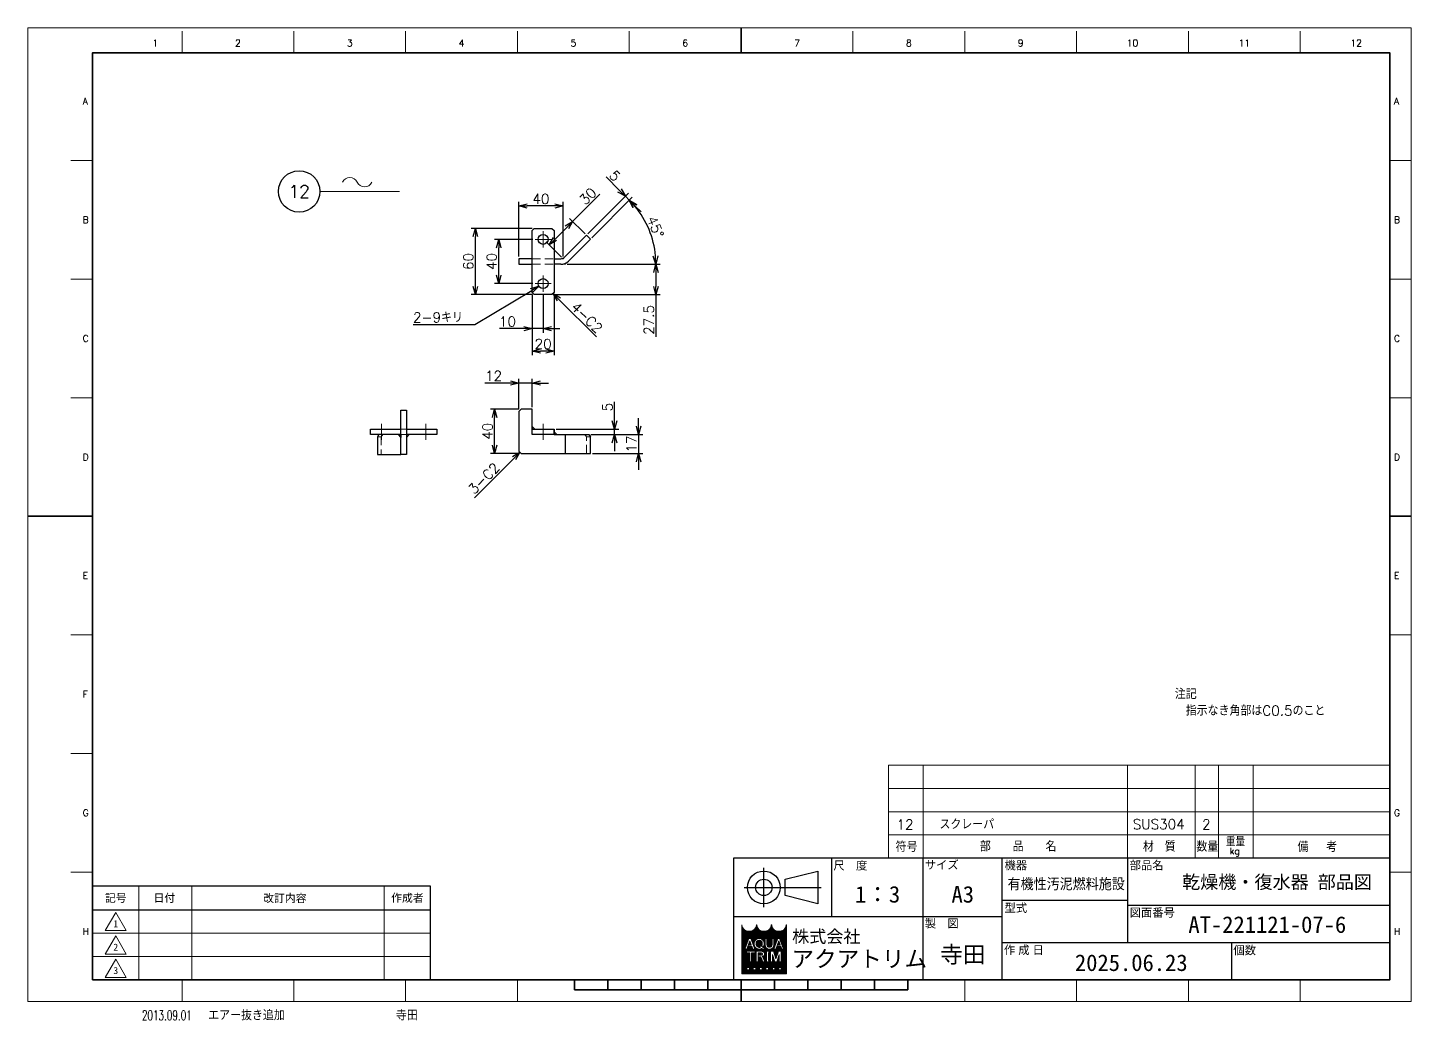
# Model space of a CAD drawing. Header units: millimetres. Extents: x 0 to 1252, y -17 to 882.
import ezdxf
from ezdxf import colors
from ezdxf.entities.mleader import LeaderData, LeaderLine
from ezdxf.enums import TextEntityAlignment as Align
from ezdxf.math import Vec2, Vec3

# ---------------------------------------------------------------- set-up
doc = ezdxf.new("R2010")
doc.units = ezdxf.units.MM
doc.header["$LTSCALE"] = 1.2
doc.header["$PDMODE"] = 99
doc.header["$PDSIZE"] = 1
doc.linetypes.add('CENTER2', pattern=[28.575, 19.05, -3.175, 3.175, -3.175])
doc.linetypes.add('HIDDEN', pattern=[9.525, 6.35, -3.175])
for name, color, linetype, lineweight in [('04_HIDDEN', 2, 'HIDDEN', 13), ('05_CENTER', 4, 'CENTER2', 13), ('07_TEXT', 3, 'Continuous', 13), ('08_DIM', 3, 'Continuous', 13), ('90_FRAME', 5, 'Continuous', 35)]:
    doc.layers.add(name, color=color, linetype=linetype, lineweight=lineweight)
doc.layers.add('91_BLANK', color=5, linetype='Continuous', lineweight=0, plot=False)
doc.styles.add('KSS_TXT', font='txt.shx', dxfattribs={"bigfont": 'extfont2.shx'})
doc.styles.add('MS_G', font='MS Gothic.ttf')
doc.styles.get("Standard").update_dxf_attribs({"font": 'txt.shx', "bigfont": 'extfont2.shx'})
doc.styles.add('表題用', font='MS PGothic.ttf')
doc.dimstyles.new('KSS_DIM', dxfattribs={"dimscale": 3, "dimtxt": 3, "dimasz": 2.5, "dimexe": 1.25, "dimexo": 0.625, "dimtad": 1, "dimdsep": 46, "dimtxsty": 'KSS_TXT', "dimblk": 'OPEN30', "dimcen": 0, "dimazin": 2, "dimtfac": 0.75, "dimtmove": 0, "dimatfit": 3, "dimldrblk": 'OPEN30', "dimfxl": 1.25, "dimtolj": 1, "dimarcsym": 0})
doc.dimstyles.new('KSS_DIM$3', dxfattribs={"dimscale": 3, "dimtxt": 3, "dimasz": 2.5, "dimexe": 1.25, "dimexo": 0.625, "dimtad": 1, "dimtih": 1, "dimtoh": 1, "dimdsep": 46, "dimtxsty": 'KSS_TXT', "dimblk": 'OPEN30', "dimcen": 0, "dimazin": 2, "dimtfac": 0.75, "dimtofl": 0, "dimtmove": 0, "dimatfit": 3, "dimldrblk": 'OPEN30', "dimfxl": 1.25, "dimtolj": 1, "dimarcsym": 0})

# ---------------------------------------------------------------- blocks, each defined once
blk = doc.blocks.new('AM_BALLOON1')
at = {"transparency": 16777216}
blk.add_circle((0, 0), 5, dxfattribs=at)
blk.add_attdef('B_NUMBER', text='', height=3, dxfattribs=at).set_placement((0, 0), align=Align.MIDDLE_CENTER)
blk = doc.blocks.new('_OPEN')
at = {"color": 0, "linetype": 'ByBlock'}
for p, q in [((-1, 0.17), (0, 0)), ((0, 0), (-1, -0.17)), ((0, 0), (-1, 0))]:
    blk.add_line(p, q, dxfattribs=at)
blk = doc.blocks.new('p1ba05')
for centre, start, end in [((-2.95, 0.29), 24.2276, 155.5758), ((0, 1.62), 204.2276, 335.5758)]:
    blk.add_arc(centre, 1.62, start, end)
blk = doc.blocks.new('_Open30')
at = {"color": 0, "linetype": 'ByBlock', "lineweight": -2}
for p, q in [((-1, 0.27), (0, 0)), ((0, 0), (-1, -0.27)), ((0, 0), (-1, 0))]:
    blk.add_line(p, q, dxfattribs=at)
blk = doc.blocks.new('*D214')
at = {"layer": '08_DIM', "color": 0, "lineweight": -2, "transparency": 16777216}
for p, q in [((457.4, 689.9), (422.7, 689.9)), ((426.4, 657.4), (426.4, 682.4)), ((457.4, 649.9), (422.7, 649.9))]:
    blk.add_line(p, q, dxfattribs=at)
at = {"layer": 'Defpoints', "color": 0, "transparency": 16777216}
for p in [(426.4, 689.9), (459.2, 689.9), (459.2, 649.9)]:
    blk.add_point(p, dxfattribs=at)
at = {"layer": '08_DIM', "color": 0, "lineweight": -2, "transparency": 16777216, "xscale": 7.5, "yscale": 7.5, "zscale": 7.5}
for p, rotation in [((426.4, 689.9), 90), ((426.4, 649.9), 270)]:
    blk.add_blockref('_Open30', p, dxfattribs=dict(at, rotation=rotation))
at = {"layer": '08_DIM', "color": 0, "transparency": 16777216, "insert": (420, 669.9), "char_height": 9, "attachment_point": 5, "rotation": 90, "style": 'KSS_TXT'}
blk.add_mtext('\\A1;40', dxfattribs=at)
blk = doc.blocks.new('*D215')
at = {"layer": '08_DIM', "color": 0, "lineweight": -2, "transparency": 16777216}
for p, q in [((456.7, 699.9), (401.6, 699.9)), ((405.3, 647.4), (405.3, 692.4)), ((456.7, 639.9), (401.6, 639.9))]:
    blk.add_line(p, q, dxfattribs=at)
at = {"layer": 'Defpoints', "color": 0, "transparency": 16777216}
for p in [(405.3, 699.9), (458.6, 699.9), (458.6, 639.9)]:
    blk.add_point(p, dxfattribs=at)
at = {"layer": '08_DIM', "color": 0, "lineweight": -2, "transparency": 16777216, "xscale": 7.5, "yscale": 7.5, "zscale": 7.5}
for p, rotation in [((405.3, 699.9), 90), ((405.3, 639.9), 270)]:
    blk.add_blockref('_Open30', p, dxfattribs=dict(at, rotation=rotation))
at = {"layer": '08_DIM', "color": 0, "transparency": 16777216, "insert": (398.9, 669.9), "char_height": 9, "attachment_point": 5, "rotation": 90, "style": 'KSS_TXT'}
blk.add_mtext('\\A1;60', dxfattribs=at)
blk = doc.blocks.new('*D216')
at = {"layer": '08_DIM', "color": 0, "lineweight": -2, "transparency": 16777216}
for p, q in [((456.6, 640), (456.6, 605.4)), ((466.6, 640.7), (466.6, 605.4)), ((449.1, 609.1), (427, 609.1)), ((466.6, 609.1), (456.6, 609.1)), ((474.1, 609.1), (481.6, 609.1))]:
    blk.add_line(p, q, dxfattribs=at)
at = {"layer": 'Defpoints', "color": 0, "transparency": 16777216}
for p in [(456.6, 641.9), (466.6, 642.6), (456.6, 609.1)]:
    blk.add_point(p, dxfattribs=at)
at = {"layer": '08_DIM', "color": 0, "lineweight": -2, "transparency": 16777216, "xscale": 7.5, "yscale": 7.5, "zscale": 7.5}
blk.add_blockref('_Open30', (456.6, 609.1), dxfattribs=at)
at = {"layer": '08_DIM', "color": 0, "lineweight": -2, "transparency": 16777216, "xscale": 7.5, "yscale": 7.5, "zscale": 7.5, "rotation": 180}
blk.add_blockref('_Open30', (466.6, 609.1), dxfattribs=at)
at = {"layer": '08_DIM', "color": 0, "transparency": 16777216, "insert": (434.3, 615.5), "char_height": 9, "attachment_point": 5, "style": 'KSS_TXT'}
blk.add_mtext('\\A1;10', dxfattribs=at)
blk = doc.blocks.new('*D217')
at = {"layer": '08_DIM', "color": 0, "lineweight": -2, "transparency": 16777216}
for p, q in [((456.6, 640), (456.6, 585.1)), ((476.6, 640), (476.6, 585.1)), ((469.1, 588.8), (464.1, 588.8))]:
    blk.add_line(p, q, dxfattribs=at)
at = {"layer": 'Defpoints', "color": 0, "transparency": 16777216}
for p in [(456.6, 641.9), (476.6, 641.9), (456.6, 588.8)]:
    blk.add_point(p, dxfattribs=at)
at = {"layer": '08_DIM', "color": 0, "lineweight": -2, "transparency": 16777216, "xscale": 7.5, "yscale": 7.5, "zscale": 7.5, "rotation": 180}
blk.add_blockref('_Open30', (456.6, 588.8), dxfattribs=at)
at = {"layer": '08_DIM', "color": 0, "lineweight": -2, "transparency": 16777216, "xscale": 7.5, "yscale": 7.5, "zscale": 7.5}
blk.add_blockref('_Open30', (476.6, 588.8), dxfattribs=at)
at = {"layer": '08_DIM', "color": 0, "transparency": 16777216, "insert": (466.6, 595.2), "char_height": 9, "attachment_point": 5, "style": 'KSS_TXT'}
blk.add_mtext('\\A1;20', dxfattribs=at)
blk = doc.blocks.new('*D218')
at = {"layer": '08_DIM', "color": 0, "lineweight": -2, "transparency": 16777216}
for p, q in [((444.6, 536.1), (444.6, 563.7)), ((456.6, 538.1), (456.6, 563.7)), ((437.1, 559.9), (413.8, 559.9)), ((456.6, 559.9), (444.6, 559.9)), ((464.1, 559.9), (471.6, 559.9))]:
    blk.add_line(p, q, dxfattribs=at)
at = {"layer": 'Defpoints', "color": 0, "transparency": 16777216}
for p in [(444.6, 559.9), (444.6, 534.2), (456.6, 536.2)]:
    blk.add_point(p, dxfattribs=at)
at = {"layer": '08_DIM', "color": 0, "lineweight": -2, "transparency": 16777216, "xscale": 7.5, "yscale": 7.5, "zscale": 7.5}
blk.add_blockref('_Open30', (444.6, 559.9), dxfattribs=at)
at = {"layer": '08_DIM', "color": 0, "lineweight": -2, "transparency": 16777216, "xscale": 7.5, "yscale": 7.5, "zscale": 7.5, "rotation": 180}
blk.add_blockref('_Open30', (456.6, 559.9), dxfattribs=at)
at = {"layer": '08_DIM', "color": 0, "transparency": 16777216, "insert": (421.7, 566.3), "char_height": 9, "attachment_point": 5, "style": 'KSS_TXT'}
blk.add_mtext('\\A1;12', dxfattribs=at)
blk = doc.blocks.new('*D219')
at = {"layer": '08_DIM', "color": 0, "lineweight": -2, "transparency": 16777216}
for p, q in [((444.7, 536.2), (419, 536.2)), ((422.7, 503.7), (422.7, 528.7)), ((444.7, 496.2), (419, 496.2))]:
    blk.add_line(p, q, dxfattribs=at)
at = {"layer": 'Defpoints', "color": 0, "transparency": 16777216}
for p in [(422.7, 536.2), (446.6, 536.2), (446.6, 496.2)]:
    blk.add_point(p, dxfattribs=at)
at = {"layer": '08_DIM', "color": 0, "lineweight": -2, "transparency": 16777216, "xscale": 7.5, "yscale": 7.5, "zscale": 7.5}
for p, rotation in [((422.7, 536.2), 90), ((422.7, 496.2), 270)]:
    blk.add_blockref('_Open30', p, dxfattribs=dict(at, rotation=rotation))
at = {"layer": '08_DIM', "color": 0, "transparency": 16777216, "insert": (416.3, 516.2), "char_height": 9, "attachment_point": 5, "rotation": 90, "style": 'KSS_TXT'}
blk.add_mtext('\\A1;40', dxfattribs=at)
blk = doc.blocks.new('*D220')
at = {"layer": '08_DIM', "color": 0, "lineweight": -2, "transparency": 16777216}
for p, q in [((531.2, 525.7), (531.2, 542.9)), ((478.5, 518.2), (535, 518.2)), ((531.2, 513.2), (531.2, 518.2)), ((509.8, 513.2), (535, 513.2)), ((531.2, 505.7), (531.2, 498.2))]:
    blk.add_line(p, q, dxfattribs=at)
at = {"layer": 'Defpoints', "color": 0, "transparency": 16777216}
for p in [(476.6, 518.2), (531.2, 518.2), (507.9, 513.2)]:
    blk.add_point(p, dxfattribs=at)
at = {"layer": '08_DIM', "color": 0, "lineweight": -2, "transparency": 16777216, "xscale": 7.5, "yscale": 7.5, "zscale": 7.5}
for p, rotation in [((531.2, 518.2), 270), ((531.2, 513.2), 90)]:
    blk.add_blockref('_Open30', p, dxfattribs=dict(at, rotation=rotation))
at = {"layer": '08_DIM', "color": 0, "transparency": 16777216, "insert": (524.9, 538.1), "char_height": 9, "attachment_point": 5, "rotation": 90, "style": 'KSS_TXT'}
blk.add_mtext('\\A1;5', dxfattribs=at)
blk = doc.blocks.new('*D221')
at = {"layer": '08_DIM', "color": 0, "lineweight": -2, "transparency": 16777216}
for p, q in [((553, 520.7), (553, 528.2)), ((509.8, 513.2), (556.7, 513.2)), ((553, 513.2), (553, 496.2)), ((511.2, 496.2), (556.7, 496.2)), ((553, 488.7), (553, 481.2))]:
    blk.add_line(p, q, dxfattribs=at)
at = {"layer": 'Defpoints', "color": 0, "transparency": 16777216}
for p in [(507.9, 513.2), (509.3, 496.2), (553, 496.2)]:
    blk.add_point(p, dxfattribs=at)
at = {"layer": '08_DIM', "color": 0, "lineweight": -2, "transparency": 16777216, "xscale": 7.5, "yscale": 7.5, "zscale": 7.5}
for p, rotation in [((553, 513.2), 270), ((553, 496.2), 90)]:
    blk.add_blockref('_Open30', p, dxfattribs=dict(at, rotation=rotation))
at = {"layer": '08_DIM', "color": 0, "transparency": 16777216, "insert": (546.6, 504.7), "char_height": 9, "attachment_point": 5, "rotation": 90, "style": 'KSS_TXT'}
blk.add_mtext('\\A1;17', dxfattribs=at)
blk = doc.blocks.new('*D222')
at = {"layer": '08_DIM', "color": 0, "lineweight": -2, "transparency": 16777216}
for p, q in [((510.7, 691.4), (547.3, 728)), ((488.5, 667.4), (572.4, 667.4))]:
    blk.add_line(p, q, dxfattribs=at)
blk.add_arc((486.7, 667.4), 82, 5.2424, 39.7576, dxfattribs=at)
at = {"layer": 'Defpoints', "color": 0, "transparency": 16777216}
for p in [(509.3, 690.1), (565.9, 688.6), (482.5, 667.4), (486.7, 667.4), (489.6, 670.3)]:
    blk.add_point(p, dxfattribs=at)
at = {"layer": '08_DIM', "color": 0, "lineweight": -2, "transparency": 16777216, "xscale": 7.5, "yscale": 7.5, "zscale": 7.5}
for p, rotation in [((544.6, 725.4), 132.3788247890091), ((568.7, 667.4), 272.6211752109803)]:
    blk.add_blockref('_Open30', p, dxfattribs=dict(at, rotation=rotation))
at = {"layer": '08_DIM', "color": 0, "transparency": 16777216, "insert": (568.3, 701.2), "char_height": 9, "attachment_point": 5, "rotation": 292.5, "style": 'KSS_TXT'}
blk.add_mtext('\\A1;45%%d', dxfattribs=at)
blk = doc.blocks.new('*D223')
at = {"layer": '08_DIM', "color": 0, "lineweight": -2, "transparency": 16777216}
for p, q in [((535.8, 734.2), (523.6, 746.4)), ((507.1, 694.9), (543.8, 731.6)), ((510.7, 691.4), (547.3, 728)), ((544.6, 725.4), (541.1, 728.9)), ((549.9, 720.1), (555.2, 714.8))]:
    blk.add_line(p, q, dxfattribs=at)
at = {"layer": 'Defpoints', "color": 0, "transparency": 16777216}
for p in [(541.1, 728.9), (505.8, 693.6), (509.3, 690.1)]:
    blk.add_point(p, dxfattribs=at)
at = {"layer": '08_DIM', "color": 0, "lineweight": -2, "transparency": 16777216, "xscale": 7.5, "yscale": 7.5, "zscale": 7.5}
for p, rotation in [((541.1, 728.9), 315.0000000000322), ((544.6, 725.4), 135.0000000000322)]:
    blk.add_blockref('_Open30', p, dxfattribs=dict(at, rotation=rotation))
at = {"layer": '08_DIM', "color": 0, "transparency": 16777216, "insert": (531.6, 747.5), "char_height": 9, "attachment_point": 5, "rotation": 315, "style": 'KSS_TXT'}
blk.add_mtext('\\A1;5', dxfattribs=at)
blk = doc.blocks.new('*D224')
at = {"layer": '08_DIM', "color": 0, "lineweight": -2, "transparency": 16777216}
for p, q in [((488.5, 667.4), (572.4, 667.4)), ((568.7, 659.9), (568.7, 647.4)), ((476.5, 639.9), (572.4, 639.9)), ((568.7, 639.9), (568.7, 601.7))]:
    blk.add_line(p, q, dxfattribs=at)
at = {"layer": 'Defpoints', "color": 0, "transparency": 16777216}
for p in [(486.7, 667.4), (474.6, 639.9), (568.7, 639.9)]:
    blk.add_point(p, dxfattribs=at)
at = {"layer": '08_DIM', "color": 0, "lineweight": -2, "transparency": 16777216, "xscale": 7.5, "yscale": 7.5, "zscale": 7.5}
for p, rotation in [((568.7, 667.4), 90), ((568.7, 639.9), 270)]:
    blk.add_blockref('_Open30', p, dxfattribs=dict(at, rotation=rotation))
at = {"layer": '08_DIM', "color": 0, "transparency": 16777216, "insert": (562.3, 617), "char_height": 9, "attachment_point": 5, "rotation": 90, "style": 'KSS_TXT'}
blk.add_mtext('\\A1;27.5', dxfattribs=at)
blk = doc.blocks.new('*D225')
at = {"layer": '08_DIM', "color": 0, "lineweight": -2, "transparency": 16777216}
for p, q in [((404.7, 612.9), (456.3, 643.7)), ((349, 612.9), (404.7, 612.9))]:
    blk.add_line(p, q, dxfattribs=at)
at = {"layer": 'Defpoints', "color": 0, "transparency": 16777216}
for p in [(470.5, 652.2), (462.7, 647.6)]:
    blk.add_point(p, dxfattribs=at)
at = {"layer": '08_DIM', "color": 0, "lineweight": -2, "transparency": 16777216, "xscale": 7.5, "yscale": 7.5, "zscale": 7.5, "rotation": 30.87303870471708}
blk.add_blockref('_Open30', (462.7, 647.6), dxfattribs=at)
at = {"layer": '08_DIM', "color": 0, "transparency": 16777216, "insert": (371.4, 619.3), "char_height": 9, "attachment_point": 5, "style": 'KSS_TXT'}
blk.add_mtext('\\A1;2-9キリ', dxfattribs=at)
blk = doc.blocks.new('*D226')
at = {"layer": '08_DIM', "color": 0, "lineweight": -2, "transparency": 16777216}
blk.add_line((440.3, 491.9), (404.5, 456.1), dxfattribs=at)
at = {"layer": 'Defpoints', "color": 0, "transparency": 16777216}
for p in [(445.6, 497.2), (408.8, 460.4), (408.8, 460.4)]:
    blk.add_point(p, dxfattribs=at)
at = {"layer": '08_DIM', "color": 0, "lineweight": -2, "transparency": 16777216, "xscale": 7.5, "yscale": 7.5, "zscale": 7.5, "rotation": 44.99999999999991}
blk.add_blockref('_Open30', (445.6, 497.2), dxfattribs=at)
at = {"layer": '08_DIM', "color": 0, "transparency": 16777216, "insert": (413, 473.6), "char_height": 9, "attachment_point": 5, "rotation": 45, "style": 'KSS_TXT'}
blk.add_mtext('\\A1;3-C2', dxfattribs=at)
blk = doc.blocks.new('*D227')
at = {"layer": '08_DIM', "color": 0, "lineweight": -2, "transparency": 16777216}
for p, q in [((493.3, 706.1), (517.9, 730.7)), ((504.5, 694.9), (490.6, 708.8)), ((477.4, 690.2), (488, 700.8)), ((483.3, 673.7), (469.4, 687.6))]:
    blk.add_line(p, q, dxfattribs=at)
at = {"layer": 'Defpoints', "color": 0, "transparency": 16777216}
for p in [(493.3, 706.1), (505.8, 693.6), (484.6, 672.4)]:
    blk.add_point(p, dxfattribs=at)
at = {"layer": '08_DIM', "color": 0, "lineweight": -2, "transparency": 16777216, "xscale": 7.5, "yscale": 7.5, "zscale": 7.5}
for p, rotation in [((493.3, 706.1), 44.99999999998404), ((472.1, 684.9), 224.999999999984)]:
    blk.add_blockref('_Open30', p, dxfattribs=dict(at, rotation=rotation))
at = {"layer": '08_DIM', "color": 0, "transparency": 16777216, "insert": (507.1, 729), "char_height": 9, "attachment_point": 5, "rotation": 45, "style": 'KSS_TXT'}
blk.add_mtext('\\A1;30', dxfattribs=at)
blk = doc.blocks.new('*D229')
at = {"layer": '08_DIM', "color": 0, "lineweight": -2, "transparency": 16777216}
blk.add_line((480.9, 635.6), (514.8, 601.7), dxfattribs=at)
at = {"layer": 'Defpoints', "color": 0, "transparency": 16777216}
for p in [(475.6, 640.9), (537.5, 579), (537.5, 579)]:
    blk.add_point(p, dxfattribs=at)
at = {"layer": '08_DIM', "color": 0, "lineweight": -2, "transparency": 16777216, "xscale": 7.5, "yscale": 7.5, "zscale": 7.5, "rotation": 134.9999999999999}
blk.add_blockref('_Open30', (475.6, 640.9), dxfattribs=at)
at = {"layer": '08_DIM', "color": 0, "transparency": 16777216, "insert": (506.3, 619.2), "char_height": 9, "attachment_point": 5, "rotation": 315, "style": 'KSS_TXT'}
blk.add_mtext('\\A1;4-C2', dxfattribs=at)
blk = doc.blocks.new('*D230')
at = {"layer": '08_DIM', "color": 0, "lineweight": -2, "transparency": 16777216}
for p, q in [((444.6, 674.3), (444.6, 723.9)), ((477.1, 720.2), (452.1, 720.2)), ((484.6, 674.3), (484.6, 723.9))]:
    blk.add_line(p, q, dxfattribs=at)
at = {"layer": 'Defpoints', "color": 0, "transparency": 16777216}
for p in [(444.6, 720.2), (444.6, 672.4), (484.6, 672.4)]:
    blk.add_point(p, dxfattribs=at)
at = {"layer": '08_DIM', "color": 0, "lineweight": -2, "transparency": 16777216, "xscale": 7.5, "yscale": 7.5, "zscale": 7.5, "rotation": 180}
blk.add_blockref('_Open30', (444.6, 720.2), dxfattribs=at)
at = {"layer": '08_DIM', "color": 0, "lineweight": -2, "transparency": 16777216, "xscale": 7.5, "yscale": 7.5, "zscale": 7.5}
blk.add_blockref('_Open30', (484.6, 720.2), dxfattribs=at)
at = {"layer": '08_DIM', "color": 0, "transparency": 16777216, "insert": (464.6, 726.6), "char_height": 9, "attachment_point": 5, "style": 'KSS_TXT'}
blk.add_mtext('\\A1;40', dxfattribs=at)

msp = doc.modelspace()

# ---------------------------------------------------------------- hatches: boundary and pattern name
at = {"layer": '90_FRAME', "lineweight": 5}
h = msp.add_hatch(dxfattribs=at)
h.set_pattern_fill('_USER', color=4, scale=0.9, angle=45, pattern_type=0)
h.set_pattern_definition([(45, (-1212.831, -19.19725), (-0.6363961, 0.6363961), [])])
edge = h.paths.add_edge_path()
edge.add_arc((686.757, 69.336), 0.192, 90, 180)
edge.add_ellipse((680.033, 69.336), major_axis=(-6.532, 0), ratio=0.88235294, start_angle=360, end_angle=540, ccw=False)
edge.add_arc((673.309, 69.336), 0.192, 3.187318, 180)
edge.add_ellipse((666.585, 69.336), major_axis=(-6.532, 0), ratio=0.88235294, start_angle=360, end_angle=540, ccw=False)
edge.add_arc((659.86, 69.336), 0.192, 3.187318, 180)
edge.add_ellipse((653.136, 69.336), major_axis=(-6.532, 0), ratio=0.88235294, start_angle=360, end_angle=540, ccw=False)
edge.add_arc((646.412, 69.336), 0.192, 3.187318, 90)
edge.add_line((646.412, 69.528), (646.412, 25.149))
edge.add_line((646.412, 25.149), (686.757, 25.149))
edge.add_line((686.757, 25.149), (686.757, 69.528))
h.paths.add_polyline_path([(652.918, 57.076), (654.511, 57.076), (658.133, 47.516), (658.133, 47.47), (656.408, 47.47), (655.507, 50.003), (651.96, 50.003), (652.48, 51.463), (654.987, 51.463), (653.714, 55.036), (651.02, 47.47), (649.295, 47.47), (649.295, 47.516)], flags=16)
edge = h.paths.add_edge_path(flags=16)
edge.add_ellipse((662.142, 52.849), major_axis=(-4.419, 0), ratio=0.95652174, start_angle=180, end_angle=360, ccw=False)
edge.add_line((666.561, 52.849), (666.561, 51.697))
edge.add_ellipse((662.142, 51.697), major_axis=(-4.419, 0), ratio=0.95652174, start_angle=142.105255, end_angle=180, ccw=False)
edge.add_line((665.629, 49.101), (664.391, 50.121))
edge.add_ellipse((662.142, 51.81), major_axis=(2.818, 0), ratio=0.99503582, start_angle=-37.042763, end_angle=0)
edge.add_line((664.96, 51.81), (664.96, 52.736))
edge.add_ellipse((662.142, 52.736), major_axis=(2.818, 0), ratio=0.99471826, start_angle=360, end_angle=540)
edge.add_line((659.324, 52.736), (659.324, 51.81))
edge.add_ellipse((662.142, 51.81), major_axis=(2.818, 0), ratio=0.99503582, start_angle=-180, end_angle=-65.757949)
edge.add_line((663.299, 49.253), (662.514, 50.017))
edge.add_line((662.514, 50.017), (663.365, 50.92))
edge.add_line((663.365, 50.92), (666.923, 47.988))
edge.add_line((666.923, 47.988), (665.812, 46.808))
edge.add_line((665.812, 46.808), (664.476, 48.108))
edge.add_ellipse((662.142, 51.697), major_axis=(-4.419, 0), ratio=0.95652174, start_angle=0, end_angle=121.883625, ccw=False)
edge.add_line((657.723, 51.697), (657.723, 52.849))
h.paths.add_polyline_path([(658.419, 45.549), (658.419, 44.204), (655.537, 44.204, 0.41421356), (655.345, 44.012), (655.345, 35.943), (653.616, 35.943), (653.616, 44.012, 0.41421356), (653.424, 44.204), (650.542, 44.204), (650.542, 45.549)], flags=16)
edge = h.paths.add_edge_path(flags=16)
edge.add_line((659.514, 45.549), (663.932, 45.549))
edge.add_ellipse((663.932, 43.022), major_axis=(-3.101, 0), ratio=0.8148203, start_angle=111.386975, end_angle=270, ccw=False)
edge.add_arc((664.408, 39.597), 1.256, 22.272952, 58.553113, ccw=False)
edge.add_line((665.57, 40.074), (667.226, 36.02))
edge.add_line((667.226, 36.02), (667.226, 35.943))
edge.add_line((667.226, 35.943), (665.362, 35.943))
edge.add_line((665.362, 35.943), (663.9, 40.014))
edge.add_arc((663.187, 39.727), 0.768, 21.928298, 90)
edge.add_line((663.187, 40.495), (661.3, 40.495))
edge.add_line((661.3, 40.495), (661.3, 41.84))
edge.add_line((661.3, 41.84), (664.163, 41.84))
edge.add_arc((664.122, 43.022), 1.183, 271.997057, 448.002943)
edge.add_line((664.163, 44.204), (661.243, 44.204))
edge.add_line((661.243, 44.204), (661.243, 35.943))
edge.add_line((661.243, 35.943), (659.514, 35.943))
edge.add_line((659.514, 35.943), (659.514, 45.549))
h.paths.add_polyline_path([(667.449, 57.076), (669.178, 57.076), (669.178, 51.697, 0.17503056), (669.941, 49.495, 0.25714961), (673.026, 49.495, 0.17503056), (673.789, 51.697), (673.789, 57.076), (675.518, 57.076), (675.518, 51.349, -0.37939124), (671.771, 47.47), (671.195, 47.47, -0.37939124), (667.449, 51.349)], flags=16)
h.paths.add_polyline_path([(668.683, 45.549), (670.796, 45.549), (670.796, 44.204, 0.41421356), (670.604, 44.012), (670.604, 37.48, 0.41421356), (670.796, 37.288), (670.796, 35.943), (668.683, 35.943), (668.683, 37.288, 0.41421356), (668.875, 37.48), (668.875, 44.012, 0.41421356), (668.683, 44.204)], flags=16)
h.paths.add_polyline_path([(672.527, 45.549), (675.036, 45.549), (677.33, 38.572), (679.624, 45.549), (682.134, 45.549), (682.134, 35.943), (680.405, 35.943), (680.405, 42.667), (678.194, 35.943), (676.465, 35.943), (674.254, 42.667), (674.256, 35.943), (672.527, 35.943)], flags=16)
h.paths.add_polyline_path([(679.043, 57.076), (680.636, 57.076), (684.258, 47.516), (684.258, 47.47), (682.533, 47.47), (681.632, 50.003), (678.085, 50.003), (678.605, 51.463), (681.112, 51.463), (679.839, 55.036), (677.145, 47.47), (675.42, 47.47), (675.42, 47.516)], flags=16)
h.paths.add_polyline_path([(651.023, 30.912), (653.328, 30.912), (653.328, 28.607), (651.023, 28.607)], flags=16)
h.paths.add_polyline_path([(656.786, 30.912), (659.092, 30.912), (659.092, 28.607), (656.786, 28.607)], flags=16)
h.paths.add_polyline_path([(662.55, 30.912), (664.855, 30.912), (664.855, 28.607), (662.55, 28.607)], flags=16)
h.paths.add_polyline_path([(668.314, 30.912), (670.619, 30.912), (670.619, 28.607), (668.314, 28.607)], flags=16)
h.paths.add_polyline_path([(674.077, 30.912), (676.383, 30.912), (676.383, 28.607), (674.077, 28.607)], flags=16)
h.paths.add_polyline_path([(679.841, 30.912), (682.146, 30.912), (682.146, 28.607), (679.841, 28.607)], flags=16)

# ---------------------------------------------------------------- linework, layer by layer
at = {"color": 0}
for p, q in [((509.337, 690.079), (489.589, 670.33)), ((456.589, 672.402), (444.589, 672.402)), ((444.589, 672.402), (444.589, 667.402)), ((444.589, 667.402), (456.589, 667.402)), ((476.589, 672.402), (482.518, 672.402)), ((482.518, 667.402), (476.589, 667.402)), ((444.589, 534.181), (446.589, 536.181)), ((444.589, 534.181), (444.589, 498.181)), ((456.589, 536.181), (446.589, 536.181)), ((456.589, 518.181), (456.589, 536.181)), ((476.589, 513.181), (476.589, 518.181)), ((476.589, 513.181), (507.923, 513.181)), ((507.923, 513.181), (509.337, 511.181)), ((509.337, 496.181), (509.337, 511.181)), ((446.589, 496.181), (444.589, 498.181)), ((446.589, 496.181), (509.337, 496.181))]:
    msp.add_line(p, q, dxfattribs=at)
for p, q in [((317.975, 513.181), (316.561, 511.181)), ((316.561, 511.181), (316.561, 495.181)), ((316.561, 495.181), (337.774, 495.181))]:
    msp.add_line(p, q)
at = {"color": 3}
msp.add_line((486.66, 513.181), (486.66, 496.181), dxfattribs=at)
at = {"color": 0}
for points in [[(458.589, 699.902), (474.589, 699.902), (476.589, 697.902), (476.589, 641.902), (474.589, 639.902), (458.589, 639.902), (456.589, 641.902), (456.589, 697.902)], [(337.774, 535.181), (342.774, 535.181), (342.774, 495.181), (337.774, 495.181)], [(456.589, 518.181), (476.589, 518.181), (476.589, 513.181), (456.589, 513.181)]]:
    msp.add_lwpolyline(points, close=True, dxfattribs=at)
for points in [[(486.053, 673.866), (505.802, 693.615), (509.337, 690.079)], [(337.774, 513.181), (310.274, 513.181), (310.274, 518.181), (337.774, 518.181)], [(342.774, 518.181), (370.274, 518.181), (370.274, 513.181), (342.774, 513.181)]]:
    msp.add_lwpolyline(points, dxfattribs=at)
at = {"color": 3}
for points in [[(456.589, 518.181), (459.089, 518.181), (456.589, 520.681), (456.589, 520.681)], [(476.589, 513.181), (479.089, 513.181), (476.589, 515.681), (476.589, 515.681)], [(337.774, 513.181), (337.774, 510.681), (335.274, 513.181), (335.274, 513.181)], [(342.774, 513.181), (342.774, 510.681), (345.274, 513.181), (345.274, 513.181)]]:
    msp.add_lwpolyline(points, close=True, dxfattribs=at)
at = {"color": 0}
for centre in [(466.589, 689.902), (466.589, 649.902)]:
    msp.add_circle(centre, 4.5, dxfattribs=at)
msp.add_arc((482.518, 677.402), 5, 270, 315)
msp.add_arc((482.518, 677.402), 10, 270, 315, dxfattribs=at)
at = {"layer": '04_HIDDEN'}
for p, q in [((456.589, 672.402), (476.589, 672.402)), ((456.589, 667.402), (476.589, 667.402)), ((337.774, 518.181), (342.774, 518.181)), ((316.561, 511.181), (320.097, 511.181)), ((321.511, 513.181), (320.097, 511.181)), ((320.097, 511.181), (320.097, 495.181)), ((337.774, 513.181), (342.774, 513.181)), ((504.388, 513.181), (505.802, 511.181)), ((505.802, 496.181), (505.802, 511.181)), ((509.337, 511.181), (505.802, 511.181))]:
    msp.add_line(p, q, dxfattribs=at)
at = {"layer": '05_CENTER'}
for p, q in [((473.93, 689.902), (459.248, 689.902)), ((466.589, 682.56), (466.589, 697.243)), ((466.589, 642.56), (466.589, 657.243)), ((473.93, 649.902), (459.248, 649.902)), ((320.274, 508.318), (320.274, 522.99)), ((360.274, 508.318), (360.274, 522.99)), ((466.589, 508.318), (466.589, 522.99))]:
    msp.add_line(p, q, dxfattribs=at)
at = {"layer": '08_DIM'}
for p, q in [((264.521, 733.265), (336.653, 733.265)), ((482.518, 672.402), (484.589, 672.402)), ((482.518, 667.402), (486.66, 667.402)), ((484.589, 672.402), (486.053, 673.866)), ((486.66, 667.402), (489.589, 670.33))]:
    msp.add_line(p, q, dxfattribs=at)
at = {"layer": '90_FRAME', "color": 4, "lineweight": 13}
for p, q in [((139.699, 858.923), (139.699, 878.525)), ((240.923, 858.923), (240.923, 878.525)), ((342.146, 858.923), (342.146, 878.525)), ((443.369, 858.923), (443.369, 878.525)), ((544.593, 858.923), (544.593, 878.525)), ((747.04, 858.923), (747.04, 878.525)), ((848.263, 858.923), (848.263, 878.525)), ((949.486, 858.923), (949.486, 878.525)), ((1050.71, 858.923), (1050.71, 878.525)), ((1151.933, 858.923), (1151.933, 878.525)), ((58.747, 761.326), (39.144, 761.326)), ((1252.488, 761.326), (1232.886, 761.326)), ((58.747, 653.957), (39.144, 653.957)), ((1252.488, 653.957), (1232.886, 653.957)), ((58.747, 546.588), (39.144, 546.588)), ((1252.488, 546.588), (1232.886, 546.588)), ((58.747, 331.85), (39.144, 331.85)), ((1252.488, 331.85), (1232.886, 331.85)), ((58.747, 224.48), (39.144, 224.48)), ((779.222, 213.829), (779.222, 129.829)), ((779.222, 213.829), (1232.886, 213.829)), ((810.722, 213.829), (810.722, 129.829)), ((995.493, 213.829), (995.493, 129.829)), ((1056.825, 213.829), (1056.825, 129.829)), ((1077.825, 213.829), (1077.825, 129.829)), ((1109.325, 213.829), (1109.325, 129.829)), ((779.222, 192.829), (1232.886, 192.829)), ((779.222, 171.829), (1232.886, 171.829)), ((779.222, 150.829), (1232.886, 150.829)), ((58.747, 117.111), (39.144, 117.111)), ((1252.488, 117.111), (1232.886, 117.111)), ((139.699, 0), (139.699, 19.515)), ((240.923, 0), (240.923, 19.515)), ((342.146, 0), (342.146, 19.515)), ((443.369, 0), (443.369, 19.515)), ((848.263, 0), (848.263, 19.515)), ((949.486, 0), (949.486, 19.515)), ((1050.71, 0), (1050.71, 19.515)), ((1151.933, 0), (1151.933, 19.515))]:
    msp.add_line(p, q, dxfattribs=at)
at = {"layer": '90_FRAME'}
for p, q in [((645.816, 881.55), (645.816, 858.923)), ((0, 439.219), (58.747, 439.219)), ((1252.488, 439.219), (1232.886, 439.219)), ((495.029, 10.467), (495.029, 19.515)), ((525.187, 10.467), (525.187, 19.515)), ((555.344, 10.467), (555.344, 19.515)), ((585.501, 10.467), (585.501, 19.515)), ((615.659, 10.467), (615.659, 19.515)), ((645.816, 0), (645.816, 19.515)), ((675.974, 10.467), (675.974, 19.515)), ((706.131, 10.467), (706.131, 19.515)), ((736.289, 10.467), (736.289, 19.515)), ((766.446, 10.467), (766.446, 19.515)), ((796.603, 10.467), (796.603, 19.515)), ((495.029, 10.467), (796.603, 10.467))]:
    msp.add_line(p, q, dxfattribs=at)
at = {"layer": '90_FRAME', "color": 0, "lineweight": 25}
for p, q in [((727.986, 76.793), (727.986, 129.829)), ((810.722, 19.515), (810.722, 129.829)), ((882.207, 19.515), (882.207, 129.829)), ((995.493, 129.829), (995.493, 53.458)), ((666.358, 85.491), (666.358, 121.131)), ((648.538, 103.311), (718.333, 103.311)), ((882.207, 91.643), (995.493, 91.643)), ((58.747, 83.158), (364.747, 83.158)), ((882.207, 76.793), (638.886, 76.793)), ((995.493, 87.4), (1232.886, 87.4)), ((882.207, 53.458), (1232.886, 53.458)), ((1089.614, 53.458), (1089.614, 19.515))]:
    msp.add_line(p, q, dxfattribs=at)
at = {"layer": '90_FRAME', "color": 0, "lineweight": 13}
for p, q in [((100.747, 19.515), (100.747, 104.372)), ((148.747, 19.515), (148.747, 104.372)), ((322.747, 19.515), (322.747, 104.372)), ((58.747, 61.943), (364.747, 61.943)), ((58.747, 40.729), (364.747, 40.729))]:
    msp.add_line(p, q, dxfattribs=at)
at = {"layer": '90_FRAME', "color": 4, "lineweight": 5}
for p, q in [((646.412, 25.149), (646.412, 69.528)), ((686.757, 69.528), (686.757, 25.149)), ((649.295, 47.516), (652.918, 57.076)), ((651.02, 47.47), (653.714, 55.036)), ((651.96, 50.003), (652.48, 51.463)), ((652.48, 51.463), (654.987, 51.463)), ((652.918, 57.076), (654.511, 57.076)), ((654.987, 51.463), (653.714, 55.036)), ((658.133, 47.516), (654.511, 57.076)), ((657.723, 52.849), (657.723, 51.697)), ((659.324, 52.736), (659.324, 51.814)), ((662.514, 50.017), (663.365, 50.92)), ((663.365, 50.92), (666.923, 47.988)), ((664.391, 50.121), (665.629, 49.101)), ((664.96, 52.736), (664.96, 51.814)), ((666.561, 52.849), (666.561, 51.697)), ((667.449, 51.349), (667.449, 57.076)), ((669.178, 57.076), (667.449, 57.076)), ((669.178, 51.697), (669.178, 57.076)), ((673.789, 51.697), (673.789, 57.076)), ((673.789, 57.076), (675.518, 57.076)), ((675.42, 47.516), (679.043, 57.076)), ((675.518, 51.349), (675.518, 57.076)), ((677.145, 47.47), (679.839, 55.036)), ((678.085, 50.003), (678.605, 51.463)), ((678.605, 51.463), (681.112, 51.463)), ((679.043, 57.076), (680.636, 57.076)), ((681.112, 51.463), (679.839, 55.036)), ((684.258, 47.516), (680.636, 57.076)), ((649.295, 47.47), (649.295, 47.516)), ((649.295, 47.516), (649.295, 47.516)), ((649.295, 47.47), (649.295, 47.516)), ((649.295, 47.47), (651.02, 47.47)), ((650.542, 45.549), (658.419, 45.549)), ((650.542, 45.549), (650.542, 44.204)), ((650.542, 44.204), (653.424, 44.204)), ((651.96, 50.003), (655.507, 50.003)), ((653.616, 35.943), (653.616, 44.012)), ((655.345, 35.943), (655.345, 44.012)), ((656.408, 47.47), (655.507, 50.003)), ((655.537, 44.204), (658.419, 44.204)), ((658.133, 47.47), (656.408, 47.47)), ((658.133, 47.47), (658.133, 47.516)), ((658.419, 45.549), (658.419, 44.204)), ((659.514, 45.549), (659.514, 35.943)), ((659.514, 45.549), (663.932, 45.549)), ((661.243, 35.943), (661.243, 44.204)), ((661.243, 44.204), (664.163, 44.204)), ((661.3, 40.495), (661.3, 41.84)), ((661.3, 41.84), (664.163, 41.84)), ((661.3, 40.495), (663.187, 40.495)), ((662.514, 50.017), (663.299, 49.253)), ((663.9, 40.014), (665.362, 35.943)), ((664.476, 48.108), (665.812, 46.808)), ((665.57, 40.074), (667.226, 36.02)), ((665.812, 46.808), (666.923, 47.988)), ((668.683, 45.549), (670.796, 45.549)), ((668.683, 45.549), (668.683, 44.204)), ((668.875, 37.48), (668.875, 44.012)), ((670.604, 37.48), (670.604, 44.012)), ((670.796, 45.549), (670.796, 44.204)), ((671.771, 47.47), (671.195, 47.47)), ((672.527, 45.549), (672.527, 35.943)), ((672.527, 45.549), (675.036, 45.549)), ((674.256, 35.943), (674.254, 42.667)), ((676.465, 35.943), (674.254, 42.667)), ((677.33, 38.572), (675.036, 45.549)), ((675.42, 47.47), (675.42, 47.516)), ((675.42, 47.516), (675.42, 47.516)), ((675.42, 47.47), (675.42, 47.516)), ((675.42, 47.47), (677.145, 47.47)), ((677.33, 38.572), (679.624, 45.549)), ((678.085, 50.003), (681.632, 50.003)), ((678.194, 35.943), (680.405, 42.667)), ((682.134, 45.549), (679.624, 45.549)), ((680.405, 42.667), (680.405, 35.943)), ((682.533, 47.47), (681.632, 50.003)), ((682.134, 35.943), (682.134, 45.549)), ((684.258, 47.47), (682.533, 47.47)), ((684.258, 47.47), (684.258, 47.516)), ((686.757, 25.149), (646.412, 25.149)), ((651.023, 30.912), (653.328, 30.912)), ((651.023, 30.912), (651.023, 28.607)), ((653.328, 28.607), (651.023, 28.607)), ((653.328, 30.912), (653.328, 28.607)), ((653.616, 35.943), (655.345, 35.943)), ((656.786, 30.912), (659.092, 30.912)), ((656.786, 30.912), (656.786, 28.607)), ((659.092, 28.607), (656.786, 28.607)), ((659.092, 30.912), (659.092, 28.607)), ((659.514, 35.943), (661.243, 35.943)), ((662.55, 30.912), (664.855, 30.912)), ((662.55, 30.912), (662.55, 28.607)), ((664.855, 28.607), (662.55, 28.607)), ((664.855, 30.912), (664.855, 28.607)), ((665.362, 35.943), (667.226, 35.943)), ((667.226, 36.02), (667.226, 35.943)), ((668.314, 30.912), (670.619, 30.912)), ((668.314, 30.912), (668.314, 28.607)), ((670.619, 28.607), (668.314, 28.607)), ((668.683, 35.943), (668.683, 37.288)), ((668.683, 35.943), (670.796, 35.943)), ((670.619, 30.912), (670.619, 28.607)), ((670.796, 35.943), (670.796, 37.288)), ((672.527, 35.943), (674.256, 35.943)), ((674.077, 30.912), (676.383, 30.912)), ((674.077, 30.912), (674.077, 28.607)), ((676.383, 28.607), (674.077, 28.607)), ((676.383, 30.912), (676.383, 28.607)), ((676.465, 35.943), (678.194, 35.943)), ((682.146, 30.912), (679.841, 30.912)), ((679.841, 30.912), (679.841, 28.607)), ((679.841, 28.607), (682.146, 28.607)), ((680.405, 35.943), (682.134, 35.943)), ((682.146, 30.912), (682.146, 28.607))]:
    msp.add_line(p, q, dxfattribs=at)
at = {"layer": '90_FRAME'}
msp.add_lwpolyline([(58.747, 19.515), (1232.886, 19.515), (1232.886, 858.923), (58.747, 858.923)], close=True, dxfattribs=at)
at = {"layer": '90_FRAME', "color": 0, "lineweight": 25}
for points in [[(638.886, 19.515), (1232.886, 19.515), (1232.886, 129.829), (638.886, 129.829)], [(58.747, 19.515), (364.747, 19.515), (364.747, 104.372), (58.747, 104.372)]]:
    msp.add_lwpolyline(points, close=True, dxfattribs=at)
msp.add_lwpolyline([(685.663, 110.736), (715.363, 118.161), (715.363, 88.461), (685.663, 95.886), (685.663, 110.736)], dxfattribs=at)
at = {"layer": '90_FRAME', "color": 0, "lineweight": 13}
for points in [[(70.2, 64.196), (79.747, 80.731), (89.293, 64.196), (70.2, 64.196)], [(70.2, 42.982), (79.747, 59.517), (89.293, 42.982), (70.2, 42.982)], [(70.2, 21.768), (79.747, 38.303), (89.293, 21.768), (70.2, 21.768)]]:
    msp.add_lwpolyline(points, dxfattribs=at)
at = {"layer": '90_FRAME', "color": 0, "lineweight": 25}
for radius in [14.85, 7.425]:
    msp.add_circle((666.358, 103.311), radius, dxfattribs=at)
at = {"layer": '90_FRAME', "color": 4, "lineweight": 5}
for centre, radius, start, end in [((646.412, 69.336), 0.192, 0, 90), ((659.86, 69.336), 0.192, 0, 180), ((659.86, 69.336), 0.192, 0, 90), ((673.309, 69.336), 0.192, 0, 180), ((686.757, 69.336), 0.192, 90, 180), ((671.51, 51.523), 4.065, 182.450031, 265.555257), ((672.608, 51.652), 3.43, 179.252794, 218.964572), ((671.456, 51.523), 4.065, 274.444743, 357.549969), ((670.359, 51.652), 3.43, 321.035428, 0.747206), ((653.424, 44.012), 0.192, 0, 90), ((655.537, 44.012), 0.192, 90, 180), ((663.187, 39.727), 0.768, 21.928298, 90), ((664.122, 43.022), 1.183, 271.997057, 88.002943), ((664.408, 39.597), 1.256, 22.272952, 58.553113), ((668.683, 44.012), 0.192, 0, 90), ((671.483, 52.296), 3.198, 241.157728, 298.842272), ((670.796, 44.012), 0.192, 90, 180), ((668.683, 37.48), 0.192, 270, 0), ((670.796, 37.48), 0.192, 180, 270)]:
    msp.add_arc(centre, radius, start, end, dxfattribs=at)
for centre, major_axis, ratio, start_param, end_param in [((653.136, 69.336), (-6.532, 0), 0.88235294, 6.28318531, 9.42477796), ((666.585, 69.336), (-6.532, 0), 0.88235294, 6.28318531, 9.42477796), ((680.033, 69.336), (-6.532, 0), 0.88235294, 6.28318531, 9.42477796), ((662.142, 52.849), (-4.419, 0), 0.95652174, 3.14159265, 6.28318531), ((662.142, 52.736), (2.818, 0), 0.99471826, 6.28318531, 9.42477796), ((663.932, 43.022), (-3.101, 0), 0.8148203, 1.94406945, 4.71238898)]:
    msp.add_ellipse(centre, major_axis=major_axis, ratio=ratio, start_param=start_param, end_param=end_param, dxfattribs=at)
at = {"layer": '90_FRAME', "color": 4, "lineweight": 5, "extrusion": (0, 0, -1)}
for centre, major_axis, ratio, start_param, end_param in [((662.142, 51.697), (-4.419, 0), 0.95652174, 4.15591475, 6.28318531), ((662.142, 51.81), (2.818, 0), 0.99503582, 7.43087802, 9.42477796), ((662.142, 51.81), (2.818, 0), 0.99503582, 6.28318531, 6.92970349), ((662.142, 51.697), (-4.419, 0), 0.95652174, 3.14159265, 3.80298072)]:
    msp.add_ellipse(centre, major_axis=major_axis, ratio=ratio, start_param=start_param, end_param=end_param, dxfattribs=at)
at = {"layer": '91_BLANK'}
msp.add_lwpolyline([(0, 0), (1252.488, 0), (1252.488, 881.55), (0, 881.55)], close=True, dxfattribs=at)

# ---------------------------------------------------------------- block references
at = {"layer": '08_DIM', "xscale": 4.5, "yscale": 4.5, "zscale": 4.5}
msp.add_blockref('p1ba05', (304.894, 737.368), dxfattribs=at)

# ---------------------------------------------------------------- texts
at = {"layer": '07_TEXT', "ltscale": 2, "insert": (1038.4, 282.874), "char_height": 9, "attachment_point": 1}
msp.add_mtext_dynamic_manual_height_columns('注記\\P\u3000指示なき角部はC0.5のこと\\P', width=211.71749, gutter_width=15, heights=[0], dxfattribs=at)
at = {"layer": '90_FRAME', "color": 0, "lineweight": 13, "style": 'KSS_TXT'}
for s, height, p in [('1', 6.049, (115.504, 862.827)), ('2', 6.049, (190.311, 862.827)), ('3', 6.049, (291.534, 862.827)), ('4', 6.049, (392.758, 862.827)), ('5', 6.049, (493.981, 862.827)), ('6', 6.049, (595.205, 862.827)), ('7', 6.049, (696.428, 862.827)), ('8', 6.049, (797.651, 862.827)), ('9', 6.049, (898.875, 862.827)), ('10', 6.0492, (1000.098, 862.827)), ('11', 6.0492, (1101.321, 862.827)), ('12', 6.0492, (1202.545, 862.827))]:
    msp.add_text(s, height=height, dxfattribs=at).set_placement(p, align=Align.BOTTOM_CENTER)
for s, p in [('A', (49.841, 815.011)), ('A', (1236.783, 815.011)), ('B', (49.841, 707.641)), ('B', (1236.783, 707.641)), ('C', (49.841, 600.272)), ('C', (1236.783, 600.272)), ('D', (49.841, 492.903)), ('D', (1236.783, 492.903)), ('E', (49.841, 385.534)), ('E', (1236.783, 385.534)), ('F', (49.841, 278.165)), ('G', (49.841, 170.796)), ('G', (1236.783, 170.796)), ('H', (49.841, 63.427)), ('H', (1236.783, 63.427))]:
    msp.add_text(s, height=6.049, dxfattribs=at).set_placement(p, align=Align.MIDDLE_LEFT)
at = {"layer": '90_FRAME', "color": 3, "lineweight": 13}
for s, p in [('12', (794.199, 160.196)), ('2', (1066.918, 160.347))]:
    msp.add_text(s, height=9, dxfattribs=at).set_placement(p, align=Align.MIDDLE_CENTER)
for s, height, p in [('スクレーパ', 9, (825.352, 155.928)), ('SUS304', 9, (1000.327, 156.047)), ('符号', 9, (785.636, 135.548)), ('部\u3000\u3000品\u3000\u3000名', 9, (861.932, 135.875)), ('材\u3000質', 9, (1009.498, 135.767)), ('数量', 9, (1057.928, 135.699)), ('重量', 7.5, (1084.685, 140.608)), ('kg', 6, (1088, 133.269)), ('備  考', 9, (1149.467, 135.548)), ('エアー抜き追加', 9, (163.41, -16.96)), ('寺田', 9, (333.32, -16.96))]:
    msp.add_text(s, height=height, dxfattribs=at).set_placement(p)
at = {"layer": '90_FRAME', "color": 0, "style": '表題用'}
for s, p in [('尺\u3000度', (729.331, 123.186)), ('サイズ', (812.067, 123.746)), ('機器', (884.246, 123.31)), ('部品名', (997.532, 123.31)), ('型式', (884.246, 84.75)), ('製\u3000図', (812.067, 70.71)), ('図面番号', (997.532, 80.507)), ('作 成 日', (883.728, 46.654)), ('個数', (1091.396, 46.446))]:
    msp.add_text(s, height=7.5, dxfattribs=at).set_placement(p, align=Align.MIDDLE_LEFT)
at = {"layer": '90_FRAME', "color": 0, "style": 'MS_G', "width": 0.9}
msp.add_text('有機性汚泥燃料施設', height=9.6, dxfattribs=at).set_placement((940.054, 101.766), align=Align.CENTER)
at = {"layer": '90_FRAME', "color": 0, "style": 'MS_G'}
msp.add_text('乾燥機・復水器 部品図', height=12, dxfattribs=at).set_placement((1130.944, 102.197), align=Align.CENTER)
at = {"layer": '90_FRAME', "color": 0}
for s, height, style, p in [('A3', 15, 'MS_G', (846.464, 96.947)), ('改訂内容', 7.2, '表題用', (232.747, 93.765))]:
    msp.add_text(s, height=height, dxfattribs=dict(at, style=style)).set_placement(p, align=Align.MIDDLE)
at = {"layer": '90_FRAME', "color": 0, "style": '表題用'}
for s, p in [('記号', (79.747, 93.765)), ('日付', (123.716, 93.765)), ('作成者', (343.747, 93.765))]:
    msp.add_text(s, height=7.2, dxfattribs=at).set_placement(p, align=Align.MIDDLE_CENTER)
at = {"layer": '90_FRAME', "color": 0, "style": 'MS_G'}
for s, p in [('AT-221121-07-6', (1050.677, 62.189)), ('2025.06.23', (947.961, 27.662))]:
    msp.add_text(s, height=15, dxfattribs=at).set_placement(p)
at = {"layer": '90_FRAME', "color": 0, "lineweight": 13, "style": 'MS_G'}
for s, p in [('1', (79.747, 70.429)), ('2', (79.747, 49.215)), ('3', (79.747, 28))]:
    msp.add_text(s, height=6.364, dxfattribs=at).set_placement(p, align=Align.MIDDLE)
at = {"layer": '90_FRAME', "color": 4, "style": 'MS_G'}
msp.add_text('株式会社', height=11.3412, dxfattribs=at).set_placement((722.936, 58.887), align=Align.MIDDLE_CENTER)
msp.add_text('アクアトリム', height=15, dxfattribs=at).set_placement((691.372, 31.188))
at = {"layer": '90_FRAME', "color": 3, "lineweight": 13, "width": 0.65}
msp.add_text('2013.09.01', height=9, dxfattribs=at).set_placement((103.435, -16.96))
at = {"layer": '90_FRAME', "color": 0, "style": 'MS_G'}
for tag, p in [('1：3', (769.354, 96.947)), ('寺田', (846.464, 42.85))]:
    msp.add_attdef(tag, text='', height=15, dxfattribs=at).set_placement(p, align=Align.MIDDLE)

# ---------------------------------------------------------------- dimensions: what is measured, and where the dimension line sits
at = {"layer": '08_DIM'}
for base, p1, p2, angle, picture, middle in [((541.106, 728.919), (509.337, 690.079), (505.802, 693.615), 135, '*D223', (531.565, 747.485)), ((405.31, 699.902), (458.589, 639.902), (458.589, 699.902), 90, '*D215', (398.935, 669.902)), ((426.401, 689.902), (459.248, 649.902), (459.248, 689.902), 90, '*D214', (420.026, 669.902)), ((568.659, 639.902), (486.66, 667.402), (474.589, 639.902), 90, '*D224', (562.278, 617.027)), ((531.243, 518.181), (507.923, 513.181), (476.589, 518.181), 90, '*D220', (524.862, 538.056)), ((422.72, 536.181), (446.589, 496.181), (446.589, 536.181), 90, '*D219', (416.345, 516.181)), ((552.958, 496.181), (507.923, 513.181), (509.337, 496.181), 90, '*D221', (546.583, 504.681))]:
    dim = msp.add_linear_dim(base=base, p1=p1, p2=p2, angle=angle, dimstyle='KSS_DIM', override={"dimarcsym": 1}, dxfattribs=at)
    dim.commit()
    dim.dimension.update_dxf_attribs({"geometry": picture, "text_midpoint": middle})
dim = msp.add_linear_dim(base=(444.589, 720.196), p1=(484.589, 672.402), p2=(444.589, 672.402), dimstyle='KSS_DIM', dxfattribs=at)
dim.commit()
dim.dimension.update_dxf_attribs({"geometry": '*D230', "text_midpoint": (464.589, 726.571)})
dim = msp.add_linear_dim(base=(493.292, 706.124), p1=(484.589, 672.402), p2=(505.802, 693.615), angle=45, dimstyle='KSS_DIM', override={"dimarcsym": 1}, dxfattribs=at)
dim.commit()
dim.dimension.update_dxf_attribs({"geometry": '*D227', "text_midpoint": (511.639, 724.471), "dimtype": 160})
dim = msp.add_angular_dim_2l(base=(565.865, 688.624), line1=((509.337, 690.079), (489.589, 670.33)), line2=((482.518, 667.402), (486.66, 667.402)), dimstyle='KSS_DIM', override={"dimarcsym": 1}, dxfattribs=at)
dim.commit()
dim.dimension.update_dxf_attribs({"geometry": '*D222', "text_midpoint": (568.313, 701.223)})
dim = msp.add_diameter_dim_2p(p1=(470.451, 652.211), p2=(462.726, 647.592), text='2-<>キリ', dimstyle='KSS_DIM$3', override={"dimpost": '<>', "dimtix": 1, "dimarcsym": 1}, dxfattribs=at)
dim.commit()
dim.dimension.update_dxf_attribs({"geometry": '*D225', "text_midpoint": (371.381, 612.89), "dimtype": 163})
for base, p1, p2, picture, middle in [((456.589, 609.125), (466.589, 642.56), (456.589, 641.902), '*D216', (434.276, 615.5)), ((456.589, 588.809), (476.589, 641.902), (456.589, 641.902), '*D217', (466.589, 595.184)), ((444.589, 559.901), (456.589, 536.181), (444.589, 534.181), '*D218', (421.714, 566.276))]:
    dim = msp.add_linear_dim(base=base, p1=p1, p2=p2, dimstyle='KSS_DIM', override={"dimarcsym": 1}, dxfattribs=at)
    dim.commit()
    dim.dimension.update_dxf_attribs({"geometry": picture, "text_midpoint": middle})
for base, p1, p2, angle, text, picture, middle in [((537.461, 579.029), (475.589, 640.902), (537.461, 579.029), 315, '4-C2', '*D229', (501.809, 614.681)), ((408.767, 460.359), (445.589, 497.181), (408.767, 460.359), 225, '3-C2', '*D226', (417.508, 469.1))]:
    dim = msp.add_linear_dim(base=base, p1=p1, p2=p2, angle=angle, text=text, dimstyle='KSS_DIM', override={"dimse1": 1, "dimse2": 1, "dimsd2": 1, "dimarcsym": 1}, dxfattribs=at)
    dim.commit()
    dim.dimension.update_dxf_attribs({"geometry": picture, "text_midpoint": middle, "dimtype": 161})

# ---------------------------------------------------------------- leaders
ml = msp.add_multileader_block('Standard', dxfattribs=at)
ml.set_content('AM_BALLOON1', color=256, scale=3.75)
ml.set_attribute('B_NUMBER', '12', width=0)
ml.set_leader_properties(color=256, linetype='ByLayer', lineweight=-1)
ml.set_arrow_properties(name='OPEN')
ml.build(insert=Vec2(0, 0))
ml.multileader.update_dxf_attribs({"leader_type": 0, "has_dogleg": 0, "text_right_attachment_type": 6, "dogleg_length": 0, "arrow_head_size": 7.5, "scale": 2.5, "block_connection_type": 1})
ctx = ml.context
ctx.base_point, ctx.scale, ctx.char_height, ctx.arrow_head_size, ctx.landing_gap_size, ctx.plane_origin = Vec3(245.749, 733.28), 2.5, 15, 7.5, 7.5, Vec3(245.749, 733.28)
ctx.right_attachment, ctx.attachment_type = 6, 1
notes = []
notes.append((ctx, [(0, (0, 0, 0), (0, 0), (1, 0), 1, [])]))
ctx.block.insert = Vec3(245.749, 733.28)
for ctx, leaders in notes:
    for number, flags, end, landing, length, lines in leaders:
        leader = LeaderData()
        leader.index, (leader.has_last_leader_line, leader.has_dogleg_vector, leader.attachment_direction) = number, flags
        leader.last_leader_point, leader.dogleg_vector, leader.dogleg_length = Vec3(end), Vec3(landing), length
        for number, points, colour, breaks in lines:
            line = LeaderLine()
            line.index, line.vertices, line.color, line.breaks = number, Vec3.list(points), colors.encode_raw_color(colour), breaks
            leader.lines.append(line)
        ctx.leaders.append(leader)

doc.saveas('drawing.dxf')
